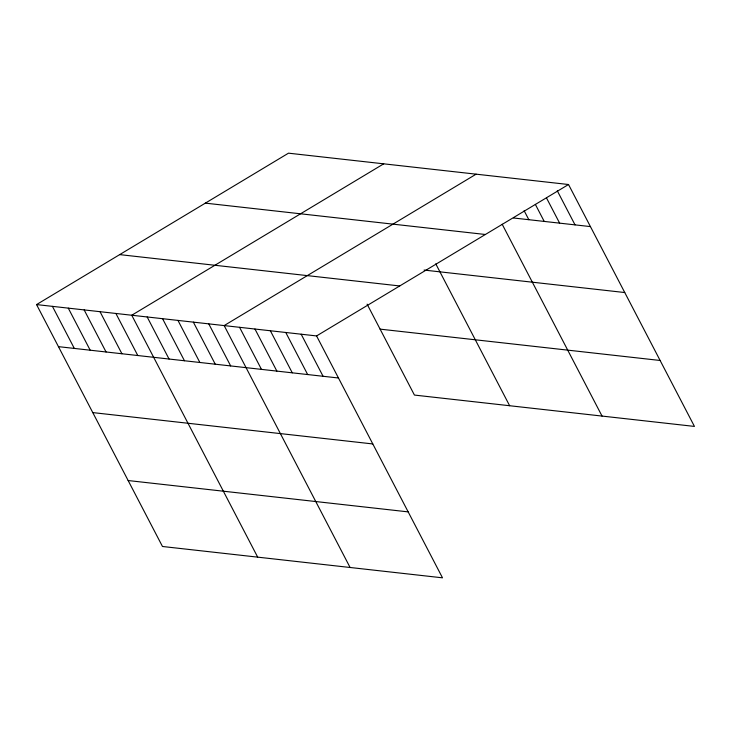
<?xml version="1.0" encoding="UTF-8"?>
<svg xmlns="http://www.w3.org/2000/svg" width="731" height="731" viewBox="0 0 731 731"><rect width="100%" height="100%" fill="white"/><g stroke="black" fill="none" stroke-linecap="round" stroke-linejoin="round"><path stroke-width="1.1" d="M36.55 304.58L316.569 335.931L442.502 577.828L162.474 546.486L36.55 304.58L288.498 153.172L568.526 184.514L694.45 426.42L414.431 395.069L367.099 304.151M383.711 163.826L131.754 315.235L257.687 557.141M476.119 174.17L224.161 325.578L350.094 567.484M316.569 335.931L568.526 184.514M513.418 217.975L590.429 226.592M205.356 203.136L485.375 234.487M424.071 270.068L624.749 292.537M119.692 254.616L399.711 285.958M380.102 329.133L660.12 360.474M58.453 346.649L338.471 378M92.782 412.595L372.801 443.945M128.153 480.541L408.172 511.883M557.296 190.809L575.023 224.865M546.587 198.101L559.626 223.147M535.357 204.388L544.22 221.42M524.127 210.683L528.824 219.693M502.179 224.243L602.042 416.076M435.777 263.854L509.635 405.732M301.172 334.204L323.075 376.273M285.766 332.477L307.669 374.555M270.369 330.759L292.272 372.828M254.964 329.032L276.866 371.101M239.567 327.305L261.47 369.383M208.764 323.86L230.667 365.929M193.359 322.133L215.261 364.212M177.962 320.406L199.865 362.485M162.556 318.689L184.459 360.758M147.159 316.962L169.062 359.031M115.891 313.462L137.793 355.531M100.019 311.68L121.922 353.758M84.156 309.907L106.059 351.986M68.285 308.135L90.187 350.204M52.422 306.353L74.324 348.431"/></g></svg>
